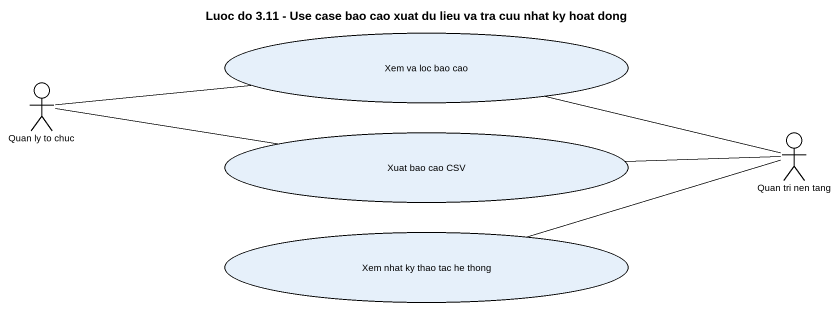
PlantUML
@startuml
title Luoc do 3.11 - Use case bao cao xuat du lieu va tra cuu nhat ky hoat dong
usecase "Xem va loc bao cao" as Xem_va_loc_bao_cao
actor "Quan ly to chuc" as Quan_ly_to_chuc
usecase "Xuat bao cao CSV" as Xuat_bao_cao_CSV
actor "Quan tri nen tang" as Quan_tri_nen_tang
usecase "Xem nhat ky thao tac he thong" as Xem_nhat_ky_thao_tac_he
Quan_ly_to_chuc -right- Xem_va_loc_bao_cao
Quan_ly_to_chuc -right- Xuat_bao_cao_CSV
Quan_tri_nen_tang -left- Xem_va_loc_bao_cao
Quan_tri_nen_tang -left- Xuat_bao_cao_CSV
Quan_tri_nen_tang -left- Xem_nhat_ky_thao_tac_he
@enduml
